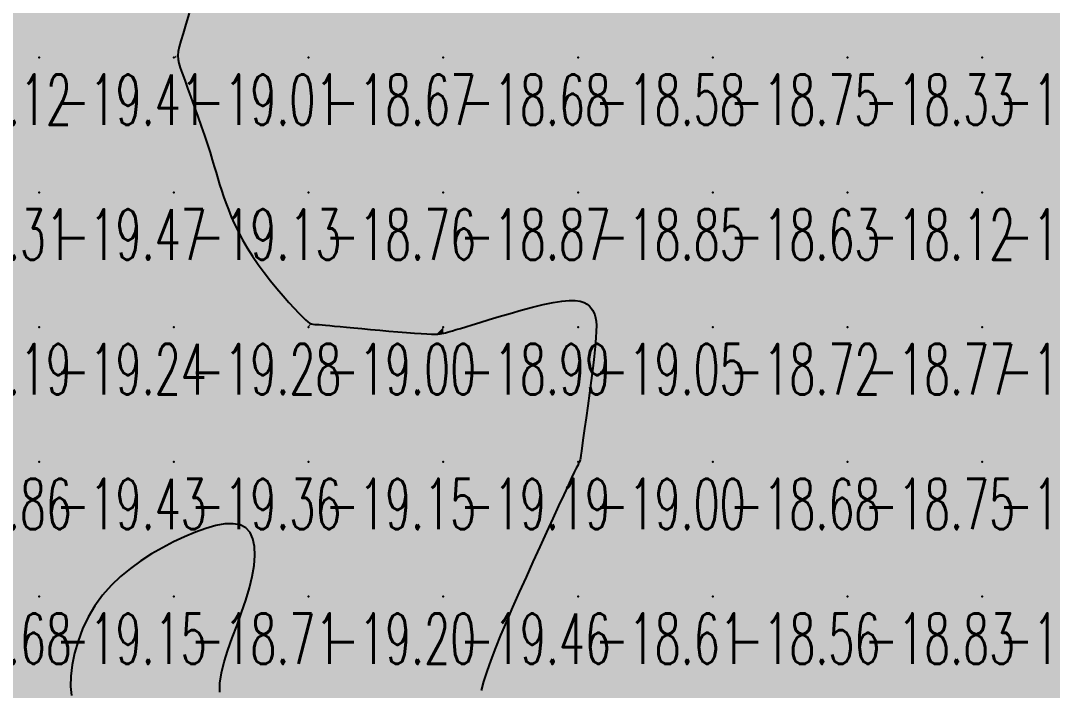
# Model space of a CAD drawing. Header units: millimetres. Extents: x 88261 to 90953, y 390274 to 392322.
# Drawn here: x 89158.9 to 89235.5, y 391940.3 to 391990 of the extents above; entities that cross this region are included whole.
import ezdxf
from ezdxf.enums import TextEntityAlignment as Align

# ---------------------------------------------------------------- set-up
doc = ezdxf.new("R2010")
doc.units = ezdxf.units.MM
doc.header["$LTSCALE"] = 25
for name, color, linetype in [('CN_03_00', 7, 'Continuous'), ('COTEAlt', 7, 'Continuous'), ('TN_COLORIAGE', 7, 'Continuous')]:
    doc.layers.add(name, color=color, linetype=linetype)
doc.styles.add('Simplex 1.0', font='Simplex.shx', dxfattribs={"width": 0.99, "height": 2.5})
doc.styles.get("Standard").update_dxf_attribs({"font": 'times.ttf'})

# ---------------------------------------------------------------- blocks, each defined once
blk = doc.blocks.new('COTE')
at = {"color": 0}
blk.add_point((0, 0), dxfattribs=at)
at = {"layer": 'COTEAlt'}
blk.add_attdef('ALT', text='', height=3.75, dxfattribs=at).set_placement((1.25, -1.25), align=Align.TOP_LEFT)

msp = doc.modelspace()

# ---------------------------------------------------------------- linework, layer by layer
at = {"layer": 'CN_03_00', "elevation": -19, "flags": 128}
for points in [[(89171.394, 391990.541), (89171.145, 391989.724), (89170.934, 391989.028), (89170.769, 391988.473), (89170.651, 391988.036), (89170.577, 391987.685), (89170.549, 391987.386), (89170.565, 391987.109), (89170.625, 391986.819), (89170.728, 391986.486), (89170.872, 391986.075), (89171.057, 391985.565), (89171.274, 391984.968), (89171.515, 391984.305), (89171.769, 391983.6), (89172.029, 391982.874), (89172.284, 391982.15), (89172.527, 391981.449), (89172.748, 391980.794), (89172.939, 391980.201), (89173.106, 391979.664), (89173.255, 391979.17), (89173.391, 391978.708), (89173.521, 391978.267), (89173.652, 391977.833), (89173.789, 391977.395), (89173.94, 391976.941), (89174.109, 391976.462), (89174.301, 391975.957), (89174.518, 391975.429), (89174.763, 391974.879), (89175.039, 391974.311), (89175.349, 391973.726), (89175.696, 391973.127), (89176.083, 391972.516), (89176.509, 391971.897), (89176.964, 391971.28), (89177.434, 391970.677), (89177.905, 391970.099), (89178.363, 391969.558), (89178.794, 391969.066), (89179.185, 391968.634), (89179.522, 391968.274), (89179.795, 391967.994), (89180.013, 391967.786), (89180.188, 391967.64), (89180.332, 391967.544), (89180.458, 391967.487), (89180.58, 391967.458), (89180.709, 391967.445), (89180.858, 391967.437), (89181.038, 391967.425), (89181.256, 391967.407), (89181.515, 391967.384), (89181.821, 391967.355), (89182.177, 391967.32), (89182.59, 391967.28), (89183.062, 391967.234), (89183.599, 391967.182), (89184.201, 391967.126), (89184.852, 391967.066), (89185.531, 391967.006), (89186.216, 391966.946), (89186.888, 391966.889), (89187.526, 391966.837), (89188.108, 391966.792), (89188.615, 391966.757), (89189.031, 391966.733), (89189.364, 391966.719), (89189.629, 391966.715), (89189.839, 391966.72), (89190.008, 391966.734), (89190.151, 391966.755), (89190.281, 391966.784), (89190.413, 391966.819), (89190.559, 391966.86), (89190.732, 391966.91), (89190.943, 391966.972), (89191.204, 391967.05), (89191.526, 391967.148), (89191.921, 391967.268), (89192.399, 391967.414), (89192.973, 391967.59), (89193.646, 391967.796), (89194.4, 391968.023), (89195.205, 391968.259), (89196.034, 391968.493), (89196.861, 391968.712), (89197.658, 391968.905), (89198.397, 391969.061), (89199.051, 391969.166), (89199.6, 391969.213), (89200.048, 391969.207), (89200.409, 391969.155), (89200.695, 391969.066), (89200.917, 391968.946), (89201.089, 391968.805), (89201.222, 391968.65), (89201.329, 391968.489), (89201.42, 391968.325), (89201.495, 391968.147), (89201.553, 391967.937), (89201.592, 391967.677), (89201.61, 391967.351), (89201.606, 391966.941), (89201.578, 391966.431), (89201.525, 391965.804), (89201.445, 391965.051), (89201.345, 391964.199), (89201.229, 391963.284), (89201.104, 391962.341), (89200.977, 391961.407), (89200.853, 391960.517), (89200.738, 391959.707), (89200.639, 391959.012), (89200.56, 391958.46), (89200.5, 391958.04), (89200.455, 391957.733), (89200.424, 391957.522), (89200.402, 391957.386), (89200.387, 391957.308), (89200.376, 391957.267), (89200.367, 391957.247), (89200.355, 391957.227), (89200.332, 391957.188), (89200.291, 391957.112), (89200.223, 391956.979), (89200.119, 391956.77), (89199.972, 391956.466), (89199.772, 391956.048), (89199.512, 391955.496), (89199.186, 391954.799), (89198.801, 391953.971), (89198.37, 391953.037), (89197.902, 391952.018), (89197.408, 391950.939), (89196.9, 391949.821), (89196.388, 391948.687), (89195.883, 391947.561), (89195.396, 391946.462), (89194.934, 391945.401), (89194.504, 391944.386), (89194.113, 391943.424), (89193.767, 391942.524), (89193.473, 391941.692), (89193.24, 391940.938), (89193.072, 391940.268)], [(89173.675, 391940.151), (89173.666, 391940.823), (89173.779, 391941.577), (89173.987, 391942.398), (89174.267, 391943.271), (89174.593, 391944.18), (89174.941, 391945.111), (89175.284, 391946.048), (89175.599, 391946.975), (89175.864, 391947.878), (89176.067, 391948.742), (89176.202, 391949.554), (89176.262, 391950.299), (89176.239, 391950.965), (89176.126, 391951.537), (89175.915, 391952.002), (89175.6, 391952.345), (89175.176, 391952.557), (89174.654, 391952.647), (89174.047, 391952.627), (89173.37, 391952.508), (89172.636, 391952.303), (89171.86, 391952.025), (89171.054, 391951.685), (89170.232, 391951.297), (89169.409, 391950.869), (89168.593, 391950.401), (89167.795, 391949.889), (89167.024, 391949.33), (89166.29, 391948.722), (89165.601, 391948.06), (89164.968, 391947.34), (89164.4, 391946.561), (89163.905, 391945.722), (89163.486, 391944.842), (89163.145, 391943.941), (89162.884, 391943.042), (89162.704, 391942.166), (89162.607, 391941.335), (89162.595, 391940.57), (89162.669, 391939.894)]]:
    msp.add_lwpolyline(points, dxfattribs=at)
at = {"layer": 'TN_COLORIAGE', "color": 213}
for points in [[(89160.249, 391987.239, -19.151), (89170.249, 391987.239, -19.151), (89170.249, 391997.239, -19.151)], [(89160.249, 391987.239, -19), (89160.249, 391995.479, -19), (89170.249, 391997.239, -19), (89163.934, 391997.239, -19)], [(89170.249, 391997.239, -19), (89173.448, 391997.239, -19), (89170.249, 391987.239, -19), (89170.432, 391987.423, -19)], [(89160.249, 391987.239, -19), (89160.249, 391995.479, -19), (89150.249, 391987.239, -19), (89155.952, 391992.943, -19)], [(89170.43, 391987.239, -19.006), (89170.432, 391987.423, -19.006), (89170.249, 391987.239, -19.006)], [(89150.249, 391987.239, -19.414), (89150.249, 391977.239, -19.414), (89160.249, 391987.239, -19.414)], [(89150.249, 391977.239, -19.414), (89160.249, 391977.239, -19.414), (89160.249, 391987.239, -19.414)], [(89160.249, 391987.239, -19.006), (89160.249, 391977.239, -19.006), (89170.249, 391987.239, -19.006)], [(89160.249, 391977.239, -19.006), (89170.249, 391977.239, -19.006), (89170.249, 391987.239, -19.006)], [(89170.249, 391977.239, -19), (89173.081, 391980.071, -19), (89170.249, 391987.239, -19), (89170.43, 391987.239, -19)], [(89173.081, 391980.071, -19.129), (89173.732, 391977.239, -19.129), (89170.249, 391977.239, -19.129)], [(89150.249, 391977.239, -19.467), (89150.249, 391967.239, -19.467), (89160.249, 391977.239, -19.467)], [(89150.249, 391967.239, -19.467), (89160.249, 391967.239, -19.467), (89160.249, 391977.239, -19.467)], [(89160.249, 391977.239, -19.129), (89160.249, 391967.239, -19.129), (89170.249, 391977.239, -19.129)], [(89160.249, 391967.239, -19.129), (89170.249, 391967.239, -19.129), (89170.249, 391977.239, -19.129)], [(89170.249, 391967.239, -19), (89175.629, 391972.619, -19), (89170.249, 391977.239, -19), (89173.732, 391977.239, -19)], [(89170.249, 391967.239, -19), (89175.629, 391972.619, -19), (89180.249, 391967.239, -19), (89180.249, 391967.381, -19)], [(89200.249, 391969.822, -19.052), (89191.835, 391967.239, -19.052), (89200.249, 391967.239, -19.052)], [(89201.477, 391968.468, -19.052), (89200.249, 391969.822, -19.052), (89200.249, 391967.239, -19.052)], [(89201.477, 391968.468, -19.052), (89201.816, 391967.239, -19.052), (89200.249, 391967.239, -19.052)], [(89180.249, 391967.381, -19.003), (89180.51, 391967.5, -19.003), (89180.249, 391967.239, -19.003)], [(89180.51, 391967.5, -19.003), (89182.86, 391967.239, -19.003), (89180.249, 391967.239, -19.003)], [(89160.249, 391967.239, -19), (89153.903, 391960.893, -19), (89150.249, 391967.239, -19), (89150.249, 391961.473, -19)], [(89160.249, 391957.239, -19), (89152.705, 391957.239, -19), (89160.249, 391967.239, -19), (89153.903, 391960.893, -19)], [(89160.249, 391957.239, -19.28), (89170.249, 391957.239, -19.28), (89170.249, 391967.239, -19.28)], [(89160.249, 391967.239, -19.28), (89160.249, 391957.239, -19.28), (89170.249, 391967.239, -19.28)], [(89170.249, 391957.239, -19.003), (89180.249, 391957.239, -19.003), (89180.249, 391967.239, -19.003)], [(89170.249, 391967.239, -19.003), (89170.249, 391957.239, -19.003), (89180.249, 391967.239, -19.003)], [(89180.249, 391957.239, -19), (89189.645, 391966.636, -19), (89180.249, 391967.239, -19), (89182.86, 391967.239, -19)], [(89190.249, 391957.239, -19), (89190.249, 391966.759, -19), (89180.249, 391957.239, -19), (89189.645, 391966.636, -19)], [(89190.249, 391957.239, -19), (89190.249, 391966.759, -19), (89200.249, 391967.239, -19), (89191.835, 391967.239, -19)], [(89190.249, 391957.239, -19.052), (89200.249, 391957.239, -19.052), (89200.249, 391967.239, -19.052)], [(89200.249, 391967.239, -19), (89201.816, 391967.239, -19), (89200.249, 391957.239, -19), (89200.408, 391957.399, -19)], [(89150.249, 391947.239, -19.427), (89160.249, 391947.239, -19.427), (89160.249, 391957.239, -19.427)], [(89150.249, 391947.239, -19), (89150.249, 391955.546, -19), (89160.249, 391957.239, -19), (89152.705, 391957.239, -19)], [(89170.249, 391957.239, -19), (89170.249, 391951.689, -19), (89160.249, 391947.239, -19), (89163.605, 391947.239, -19)], [(89160.249, 391957.239, -19.36), (89160.249, 391947.239, -19.36), (89170.249, 391957.239, -19.36)], [(89170.249, 391957.239, -19), (89170.249, 391951.689, -19), (89180.249, 391957.239, -19), (89176.795, 391953.785, -19)], [(89180.249, 391947.239, -19), (89176.171, 391947.239, -19), (89180.249, 391957.239, -19), (89176.795, 391953.785, -19)], [(89180.249, 391957.239, -19.194), (89180.249, 391947.239, -19.194), (89190.249, 391957.239, -19.194)], [(89180.249, 391947.239, -19.194), (89190.249, 391947.239, -19.194), (89190.249, 391957.239, -19.194)], [(89190.249, 391957.239, -19.005), (89190.249, 391947.239, -19.005), (89200.249, 391957.239, -19.005)], [(89190.249, 391947.239, -19), (89195.69, 391947.239, -19), (89200.249, 391957.239, -19), (89200.249, 391957.124, -19)], [(89200.386, 391957.239, -19.005), (89200.408, 391957.399, -19.005), (89200.249, 391957.239, -19.005)], [(89200.249, 391957.124, -19.005), (89200.386, 391957.239, -19.005), (89200.249, 391957.239, -19.005)], [(89150.249, 391937.239, -19.146), (89160.249, 391937.239, -19.146), (89160.249, 391947.239, -19.146)], [(89150.249, 391947.239, -19.146), (89150.249, 391937.239, -19.146), (89160.249, 391947.239, -19.146)], [(89160.249, 391947.239, -19), (89163.605, 391947.239, -19), (89160.249, 391937.239, -19), (89161.73, 391938.721, -19)], [(89180.249, 391947.239, -19), (89172.117, 391939.107, -19), (89180.249, 391937.239, -19), (89177.414, 391937.239, -19)], [(89176.171, 391947.239, -19.199), (89172.117, 391939.107, -19.199), (89180.249, 391947.239, -19.199)], [(89180.249, 391947.239, -19.463), (89180.249, 391937.239, -19.463), (89190.249, 391947.239, -19.463)], [(89180.249, 391937.239, -19.463), (89190.249, 391937.239, -19.463), (89190.249, 391947.239, -19.463)], [(89190.249, 391947.239, -19), (89195.69, 391947.239, -19), (89190.249, 391937.239, -19), (89192.292, 391939.282, -19)]]:
    msp.add_solid(points, dxfattribs=at)
at = {"layer": 'TN_COLORIAGE', "color": 203}
for points in [[(89170.432, 391987.423, -18.674), (89170.43, 391987.239, -18.674), (89180.249, 391997.239, -18.674), (89180.249, 391987.239, -18.674)], [(89170.432, 391987.423, -18.678), (89173.448, 391997.239, -18.678), (89180.249, 391997.239, -18.678)], [(89180.249, 391987.239, -18.587), (89190.249, 391987.239, -18.587), (89190.249, 391997.239, -18.587)], [(89180.249, 391997.239, -18.587), (89180.249, 391987.239, -18.587), (89190.249, 391997.239, -18.587)], [(89190.249, 391987.239, -18.649), (89200.249, 391987.239, -18.649), (89200.249, 391997.239, -18.649)], [(89190.249, 391997.239, -18.649), (89190.249, 391987.239, -18.649), (89200.249, 391997.239, -18.649)], [(89200.249, 391987.239, -18.819), (89210.249, 391987.239, -18.819), (89210.249, 391997.239, -18.819)], [(89200.249, 391997.239, -18.819), (89200.249, 391987.239, -18.819), (89210.249, 391997.239, -18.819)], [(89210.249, 391997.239, -18.439), (89210.249, 391987.239, -18.439), (89220.249, 391997.239, -18.439)], [(89210.249, 391987.239, -18.439), (89220.249, 391987.239, -18.439), (89220.249, 391997.239, -18.439)], [(89220.249, 391997.239, -18.215), (89220.249, 391987.239, -18.215), (89230.249, 391997.239, -18.215)], [(89220.249, 391987.239, -18.215), (89230.249, 391987.239, -18.215), (89230.249, 391997.239, -18.215)], [(89230.249, 391987.239, -18.431), (89240.249, 391987.239, -18.431), (89240.249, 391997.239, -18.431)], [(89230.249, 391997.239, -18.431), (89230.249, 391987.239, -18.431), (89240.249, 391997.239, -18.431)], [(89170.43, 391987.239, -18.674), (89173.081, 391980.071, -18.674), (89180.249, 391987.239, -18.674)], [(89173.732, 391977.239, -18.674), (89173.081, 391980.071, -18.674), (89180.249, 391977.239, -18.674), (89180.249, 391987.239, -18.674)], [(89180.249, 391977.239, -18.677), (89190.249, 391977.239, -18.677), (89190.249, 391987.239, -18.677)], [(89180.249, 391987.239, -18.677), (89180.249, 391977.239, -18.677), (89190.249, 391987.239, -18.677)], [(89190.249, 391977.239, -18.585), (89200.249, 391977.239, -18.585), (89200.249, 391987.239, -18.585)], [(89190.249, 391987.239, -18.585), (89190.249, 391977.239, -18.585), (89200.249, 391987.239, -18.585)], [(89200.249, 391977.239, -18.755), (89210.249, 391977.239, -18.755), (89210.249, 391987.239, -18.755)], [(89200.249, 391987.239, -18.755), (89200.249, 391977.239, -18.755), (89210.249, 391987.239, -18.755)], [(89210.249, 391977.239, -18.328), (89220.249, 391977.239, -18.328), (89220.249, 391987.239, -18.328)], [(89210.249, 391987.239, -18.328), (89210.249, 391977.239, -18.328), (89220.249, 391987.239, -18.328)], [(89220.249, 391987.239, -18.318), (89220.249, 391977.239, -18.318), (89230.249, 391987.239, -18.318)], [(89220.249, 391977.239, -18.318), (89230.249, 391977.239, -18.318), (89230.249, 391987.239, -18.318)], [(89230.249, 391987.239, -18.311), (89230.249, 391977.239, -18.311), (89240.249, 391987.239, -18.311)], [(89230.249, 391977.239, -18.311), (89240.249, 391977.239, -18.311), (89240.249, 391987.239, -18.311)], [(89173.732, 391977.239, -18.759), (89175.629, 391972.619, -18.759), (89180.249, 391977.239, -18.759)], [(89180.249, 391967.381, -18.759), (89175.629, 391972.619, -18.759), (89180.249, 391977.239, -18.759)], [(89180.51, 391967.5, -18.759), (89180.249, 391967.381, -18.759), (89190.249, 391977.239, -18.759), (89180.249, 391977.239, -18.759)], [(89182.86, 391967.239, -18.871), (89180.51, 391967.5, -18.871), (89190.249, 391967.239, -18.871), (89190.249, 391977.239, -18.871)], [(89190.249, 391977.239, -18.851), (89190.249, 391967.239, -18.851), (89200.249, 391977.239, -18.851)], [(89191.835, 391967.239, -18.851), (89200.249, 391969.822, -18.851), (89190.249, 391967.239, -18.851), (89200.249, 391977.239, -18.851)], [(89200.249, 391969.822, -18.63), (89201.477, 391968.468, -18.63), (89200.249, 391977.239, -18.63), (89210.249, 391977.239, -18.63)], [(89201.816, 391967.239, -18.63), (89201.477, 391968.468, -18.63), (89210.249, 391967.239, -18.63), (89210.249, 391977.239, -18.63)], [(89210.249, 391977.239, -18.12), (89210.249, 391967.239, -18.12), (89220.249, 391977.239, -18.12)], [(89210.249, 391967.239, -18.12), (89220.249, 391967.239, -18.12), (89220.249, 391977.239, -18.12)], [(89220.249, 391977.239, -18.203), (89220.249, 391967.239, -18.203), (89230.249, 391977.239, -18.203)], [(89220.249, 391967.239, -18.203), (89230.249, 391967.239, -18.203), (89230.249, 391977.239, -18.203)], [(89230.249, 391977.239, -18.443), (89230.249, 391967.239, -18.443), (89240.249, 391977.239, -18.443)], [(89230.249, 391967.239, -18.443), (89240.249, 391967.239, -18.443), (89240.249, 391977.239, -18.443)], [(89182.86, 391967.239, -18.99), (89189.645, 391966.636, -18.99), (89190.249, 391967.239, -18.99)], [(89189.645, 391966.636, -18.99), (89190.249, 391966.759, -18.99), (89190.249, 391967.239, -18.99)], [(89191.835, 391967.239, -18.99), (89190.249, 391966.759, -18.99), (89190.249, 391967.239, -18.99)], [(89200.408, 391957.399, -18.676), (89200.386, 391957.239, -18.676), (89210.249, 391967.239, -18.676), (89210.249, 391957.239, -18.676)], [(89200.408, 391957.399, -18.721), (89201.816, 391967.239, -18.721), (89210.249, 391967.239, -18.721)], [(89210.249, 391967.239, -18.769), (89210.249, 391957.239, -18.769), (89220.249, 391967.239, -18.769)], [(89210.249, 391957.239, -18.769), (89220.249, 391957.239, -18.769), (89220.249, 391967.239, -18.769)], [(89220.249, 391967.239, -18.251), (89220.249, 391957.239, -18.251), (89230.249, 391967.239, -18.251)], [(89220.249, 391957.239, -18.251), (89230.249, 391957.239, -18.251), (89230.249, 391967.239, -18.251)], [(89230.249, 391967.239, -18.532), (89230.249, 391957.239, -18.532), (89240.249, 391967.239, -18.532)], [(89230.249, 391957.239, -18.532), (89240.249, 391957.239, -18.532), (89240.249, 391967.239, -18.532)], [(89200.249, 391957.124, -18.612), (89195.69, 391947.239, -18.612), (89200.249, 391947.239, -18.612)], [(89200.386, 391957.239, -18.612), (89200.249, 391957.124, -18.612), (89210.249, 391957.239, -18.612), (89200.249, 391947.239, -18.612)], [(89200.249, 391947.239, -18.676), (89210.249, 391947.239, -18.676), (89210.249, 391957.239, -18.676)], [(89210.249, 391947.239, -18.751), (89220.249, 391947.239, -18.751), (89220.249, 391957.239, -18.751)], [(89210.249, 391957.239, -18.751), (89210.249, 391947.239, -18.751), (89220.249, 391957.239, -18.751)], [(89220.249, 391957.239, -18.709), (89220.249, 391947.239, -18.709), (89230.249, 391957.239, -18.709)], [(89220.249, 391947.239, -18.709), (89230.249, 391947.239, -18.709), (89230.249, 391957.239, -18.709)], [(89230.249, 391957.239, -18.291), (89230.249, 391947.239, -18.291), (89240.249, 391957.239, -18.291)], [(89230.249, 391947.239, -18.291), (89240.249, 391947.239, -18.291), (89240.249, 391957.239, -18.291)], [(89176.795, 391953.785, -18.712), (89170.249, 391951.689, -18.712), (89170.249, 391947.239, -18.712)], [(89176.795, 391953.785, -18.712), (89176.171, 391947.239, -18.712), (89170.249, 391947.239, -18.712)], [(89163.605, 391947.239, -18.712), (89170.249, 391951.689, -18.712), (89170.249, 391947.239, -18.712)], [(89165.486, 391937.239, -18.712), (89161.73, 391938.721, -18.712), (89170.249, 391937.239, -18.712), (89170.249, 391947.239, -18.712)], [(89161.73, 391938.721, -18.712), (89163.605, 391947.239, -18.712), (89170.249, 391947.239, -18.712)], [(89172.117, 391939.107, -18.712), (89176.171, 391947.239, -18.712), (89170.249, 391937.239, -18.712), (89170.249, 391947.239, -18.712)], [(89192.292, 391939.282, -18.612), (89195.69, 391947.239, -18.612), (89200.249, 391947.239, -18.612)], [(89193.574, 391937.239, -18.612), (89192.292, 391939.282, -18.612), (89200.249, 391937.239, -18.612), (89200.249, 391947.239, -18.612)], [(89200.249, 391947.239, -18.562), (89200.249, 391937.239, -18.562), (89210.249, 391947.239, -18.562)], [(89200.249, 391937.239, -18.562), (89210.249, 391937.239, -18.562), (89210.249, 391947.239, -18.562)], [(89210.249, 391937.239, -18.829), (89220.249, 391937.239, -18.829), (89220.249, 391947.239, -18.829)], [(89210.249, 391947.239, -18.829), (89210.249, 391937.239, -18.829), (89220.249, 391947.239, -18.829)], [(89220.249, 391947.239, -18.274), (89220.249, 391937.239, -18.274), (89230.249, 391947.239, -18.274)], [(89220.249, 391937.239, -18.274), (89230.249, 391937.239, -18.274), (89230.249, 391947.239, -18.274)], [(89230.249, 391937.239, -18.422), (89240.249, 391937.239, -18.422), (89240.249, 391947.239, -18.422)], [(89230.249, 391947.239, -18.422), (89230.249, 391937.239, -18.422), (89240.249, 391947.239, -18.422)]]:
    msp.add_solid(points, dxfattribs=at)

# ---------------------------------------------------------------- block references
at = {"layer": 'COTEAlt'}
ref = msp.add_blockref('COTE', (89150.249, 391987.239), dxfattribs=at)
ref.add_attrib('ALT', '-19.12', dxfattribs={"height": 3.75, "style": 'Simplex 1.0', "width": 0.6}).set_placement((89151.499, 391985.989), align=Align.TOP_LEFT)
ref = msp.add_blockref('COTE', (89160.249, 391987.239), dxfattribs=at)
ref.add_attrib('ALT', '-19.41', dxfattribs={"height": 3.75, "style": 'Simplex 1.0', "width": 0.6}).set_placement((89161.499, 391985.989), align=Align.TOP_LEFT)
ref = msp.add_blockref('COTE', (89170.249, 391987.239), dxfattribs=at)
ref.add_attrib('ALT', '-19.01', dxfattribs={"height": 3.75, "style": 'Simplex 1.0', "width": 0.6}).set_placement((89171.499, 391985.989), align=Align.TOP_LEFT)
ref = msp.add_blockref('COTE', (89180.249, 391987.239), dxfattribs=at)
ref.add_attrib('ALT', '-18.67', dxfattribs={"height": 3.75, "style": 'Simplex 1.0', "width": 0.6}).set_placement((89181.499, 391985.989), align=Align.TOP_LEFT)
ref = msp.add_blockref('COTE', (89190.249, 391987.239), dxfattribs=at)
ref.add_attrib('ALT', '-18.68', dxfattribs={"height": 3.75, "style": 'Simplex 1.0', "width": 0.6}).set_placement((89191.499, 391985.989), align=Align.TOP_LEFT)
ref = msp.add_blockref('COTE', (89200.249, 391987.239), dxfattribs=at)
ref.add_attrib('ALT', '-18.58', dxfattribs={"height": 3.75, "style": 'Simplex 1.0', "width": 0.6}).set_placement((89201.499, 391985.989), align=Align.TOP_LEFT)
ref = msp.add_blockref('COTE', (89210.249, 391987.239), dxfattribs=at)
ref.add_attrib('ALT', '-18.75', dxfattribs={"height": 3.75, "style": 'Simplex 1.0', "width": 0.6}).set_placement((89211.499, 391985.989), align=Align.TOP_LEFT)
ref = msp.add_blockref('COTE', (89220.249, 391987.239), dxfattribs=at)
ref.add_attrib('ALT', '-18.33', dxfattribs={"height": 3.75, "style": 'Simplex 1.0', "width": 0.6}).set_placement((89221.499, 391985.989), align=Align.TOP_LEFT)
ref = msp.add_blockref('COTE', (89230.249, 391987.239), dxfattribs=at)
ref.add_attrib('ALT', '-18.32', dxfattribs={"height": 3.75, "style": 'Simplex 1.0', "width": 0.6}).set_placement((89231.499, 391985.989), align=Align.TOP_LEFT)
ref = msp.add_blockref('COTE', (89150.249, 391977.239), dxfattribs=at)
ref.add_attrib('ALT', '-19.31', dxfattribs={"height": 3.75, "style": 'Simplex 1.0', "width": 0.6}).set_placement((89151.499, 391975.989), align=Align.TOP_LEFT)
ref = msp.add_blockref('COTE', (89160.249, 391977.239), dxfattribs=at)
ref.add_attrib('ALT', '-19.47', dxfattribs={"height": 3.75, "style": 'Simplex 1.0', "width": 0.6}).set_placement((89161.499, 391975.989), align=Align.TOP_LEFT)
ref = msp.add_blockref('COTE', (89170.249, 391977.239), dxfattribs=at)
ref.add_attrib('ALT', '-19.13', dxfattribs={"height": 3.75, "style": 'Simplex 1.0', "width": 0.6}).set_placement((89171.499, 391975.989), align=Align.TOP_LEFT)
ref = msp.add_blockref('COTE', (89180.249, 391977.239), dxfattribs=at)
ref.add_attrib('ALT', '-18.76', dxfattribs={"height": 3.75, "style": 'Simplex 1.0', "width": 0.6}).set_placement((89181.499, 391975.989), align=Align.TOP_LEFT)
ref = msp.add_blockref('COTE', (89190.249, 391977.239), dxfattribs=at)
ref.add_attrib('ALT', '-18.87', dxfattribs={"height": 3.75, "style": 'Simplex 1.0', "width": 0.6}).set_placement((89191.499, 391975.989), align=Align.TOP_LEFT)
ref = msp.add_blockref('COTE', (89200.249, 391977.239), dxfattribs=at)
ref.add_attrib('ALT', '-18.85', dxfattribs={"height": 3.75, "style": 'Simplex 1.0', "width": 0.6}).set_placement((89201.499, 391975.989), align=Align.TOP_LEFT)
ref = msp.add_blockref('COTE', (89210.249, 391977.239), dxfattribs=at)
ref.add_attrib('ALT', '-18.63', dxfattribs={"height": 3.75, "style": 'Simplex 1.0', "width": 0.6}).set_placement((89211.499, 391975.989), align=Align.TOP_LEFT)
ref = msp.add_blockref('COTE', (89220.249, 391977.239), dxfattribs=at)
ref.add_attrib('ALT', '-18.12', dxfattribs={"height": 3.75, "style": 'Simplex 1.0', "width": 0.6}).set_placement((89221.499, 391975.989), align=Align.TOP_LEFT)
ref = msp.add_blockref('COTE', (89230.249, 391977.239), dxfattribs=at)
ref.add_attrib('ALT', '-18.20', dxfattribs={"height": 3.75, "style": 'Simplex 1.0', "width": 0.6}).set_placement((89231.499, 391975.989), align=Align.TOP_LEFT)
ref = msp.add_blockref('COTE', (89150.249, 391967.239), dxfattribs=at)
ref.add_attrib('ALT', '-19.19', dxfattribs={"height": 3.75, "style": 'Simplex 1.0', "width": 0.6}).set_placement((89151.499, 391965.989), align=Align.TOP_LEFT)
ref = msp.add_blockref('COTE', (89160.249, 391967.239), dxfattribs=at)
ref.add_attrib('ALT', '-19.24', dxfattribs={"height": 3.75, "style": 'Simplex 1.0', "width": 0.6}).set_placement((89161.499, 391965.989), align=Align.TOP_LEFT)
ref = msp.add_blockref('COTE', (89170.249, 391967.239), dxfattribs=at)
ref.add_attrib('ALT', '-19.28', dxfattribs={"height": 3.75, "style": 'Simplex 1.0', "width": 0.6}).set_placement((89171.499, 391965.989), align=Align.TOP_LEFT)
ref = msp.add_blockref('COTE', (89180.249, 391967.239), dxfattribs=at)
ref.add_attrib('ALT', '-19.00', dxfattribs={"height": 3.75, "style": 'Simplex 1.0', "width": 0.6}).set_placement((89181.499, 391965.989), align=Align.TOP_LEFT)
ref = msp.add_blockref('COTE', (89190.249, 391967.239), dxfattribs=at)
ref.add_attrib('ALT', '-18.99', dxfattribs={"height": 3.75, "style": 'Simplex 1.0', "width": 0.6}).set_placement((89191.499, 391965.989), align=Align.TOP_LEFT)
ref = msp.add_blockref('COTE', (89200.249, 391967.239), dxfattribs=at)
ref.add_attrib('ALT', '-19.05', dxfattribs={"height": 3.75, "style": 'Simplex 1.0', "width": 0.6}).set_placement((89201.499, 391965.989), align=Align.TOP_LEFT)
ref = msp.add_blockref('COTE', (89210.249, 391967.239), dxfattribs=at)
ref.add_attrib('ALT', '-18.72', dxfattribs={"height": 3.75, "style": 'Simplex 1.0', "width": 0.6}).set_placement((89211.499, 391965.989), align=Align.TOP_LEFT)
ref = msp.add_blockref('COTE', (89220.249, 391967.239), dxfattribs=at)
ref.add_attrib('ALT', '-18.77', dxfattribs={"height": 3.75, "style": 'Simplex 1.0', "width": 0.6}).set_placement((89221.499, 391965.989), align=Align.TOP_LEFT)
ref = msp.add_blockref('COTE', (89230.249, 391967.239), dxfattribs=at)
ref.add_attrib('ALT', '-18.25', dxfattribs={"height": 3.75, "style": 'Simplex 1.0', "width": 0.6}).set_placement((89231.499, 391965.989), align=Align.TOP_LEFT)
ref = msp.add_blockref('COTE', (89150.249, 391957.239), dxfattribs=at)
ref.add_attrib('ALT', '-18.86', dxfattribs={"height": 3.75, "style": 'Simplex 1.0', "width": 0.6}).set_placement((89151.499, 391955.989), align=Align.TOP_LEFT)
ref = msp.add_blockref('COTE', (89160.249, 391957.239), dxfattribs=at)
ref.add_attrib('ALT', '-19.43', dxfattribs={"height": 3.75, "style": 'Simplex 1.0', "width": 0.6}).set_placement((89161.499, 391955.989), align=Align.TOP_LEFT)
ref = msp.add_blockref('COTE', (89170.249, 391957.239), dxfattribs=at)
ref.add_attrib('ALT', '-19.36', dxfattribs={"height": 3.75, "style": 'Simplex 1.0', "width": 0.6}).set_placement((89171.499, 391955.989), align=Align.TOP_LEFT)
ref = msp.add_blockref('COTE', (89180.249, 391957.239), dxfattribs=at)
ref.add_attrib('ALT', '-19.15', dxfattribs={"height": 3.75, "style": 'Simplex 1.0', "width": 0.6}).set_placement((89181.499, 391955.989), align=Align.TOP_LEFT)
ref = msp.add_blockref('COTE', (89190.249, 391957.239), dxfattribs=at)
ref.add_attrib('ALT', '-19.19', dxfattribs={"height": 3.75, "style": 'Simplex 1.0', "width": 0.6}).set_placement((89191.499, 391955.989), align=Align.TOP_LEFT)
ref = msp.add_blockref('COTE', (89200.249, 391957.239), dxfattribs=at)
ref.add_attrib('ALT', '-19.00', dxfattribs={"height": 3.75, "style": 'Simplex 1.0', "width": 0.6}).set_placement((89201.499, 391955.989), align=Align.TOP_LEFT)
ref = msp.add_blockref('COTE', (89210.249, 391957.239), dxfattribs=at)
ref.add_attrib('ALT', '-18.68', dxfattribs={"height": 3.75, "style": 'Simplex 1.0', "width": 0.6}).set_placement((89211.499, 391955.989), align=Align.TOP_LEFT)
ref = msp.add_blockref('COTE', (89220.249, 391957.239), dxfattribs=at)
ref.add_attrib('ALT', '-18.75', dxfattribs={"height": 3.75, "style": 'Simplex 1.0', "width": 0.6}).set_placement((89221.499, 391955.989), align=Align.TOP_LEFT)
ref = msp.add_blockref('COTE', (89230.249, 391957.239), dxfattribs=at)
ref.add_attrib('ALT', '-18.71', dxfattribs={"height": 3.75, "style": 'Simplex 1.0', "width": 0.6}).set_placement((89231.499, 391955.989), align=Align.TOP_LEFT)
ref = msp.add_blockref('COTE', (89150.249, 391947.239), dxfattribs=at)
ref.add_attrib('ALT', '-19.68', dxfattribs={"height": 3.75, "style": 'Simplex 1.0', "width": 0.6}).set_placement((89151.499, 391945.989), align=Align.TOP_LEFT)
ref = msp.add_blockref('COTE', (89160.249, 391947.239), dxfattribs=at)
ref.add_attrib('ALT', '-19.15', dxfattribs={"height": 3.75, "style": 'Simplex 1.0', "width": 0.6}).set_placement((89161.499, 391945.989), align=Align.TOP_LEFT)
ref = msp.add_blockref('COTE', (89170.249, 391947.239), dxfattribs=at)
ref.add_attrib('ALT', '-18.71', dxfattribs={"height": 3.75, "style": 'Simplex 1.0', "width": 0.6}).set_placement((89171.499, 391945.989), align=Align.TOP_LEFT)
ref = msp.add_blockref('COTE', (89180.249, 391947.239), dxfattribs=at)
ref.add_attrib('ALT', '-19.20', dxfattribs={"height": 3.75, "style": 'Simplex 1.0', "width": 0.6}).set_placement((89181.499, 391945.989), align=Align.TOP_LEFT)
ref = msp.add_blockref('COTE', (89190.249, 391947.239), dxfattribs=at)
ref.add_attrib('ALT', '-19.46', dxfattribs={"height": 3.75, "style": 'Simplex 1.0', "width": 0.6}).set_placement((89191.499, 391945.989), align=Align.TOP_LEFT)
ref = msp.add_blockref('COTE', (89200.249, 391947.239), dxfattribs=at)
ref.add_attrib('ALT', '-18.61', dxfattribs={"height": 3.75, "style": 'Simplex 1.0', "width": 0.6}).set_placement((89201.499, 391945.989), align=Align.TOP_LEFT)
ref = msp.add_blockref('COTE', (89210.249, 391947.239), dxfattribs=at)
ref.add_attrib('ALT', '-18.56', dxfattribs={"height": 3.75, "style": 'Simplex 1.0', "width": 0.6}).set_placement((89211.499, 391945.989), align=Align.TOP_LEFT)
ref = msp.add_blockref('COTE', (89220.249, 391947.239), dxfattribs=at)
ref.add_attrib('ALT', '-18.83', dxfattribs={"height": 3.75, "style": 'Simplex 1.0', "width": 0.6}).set_placement((89221.499, 391945.989), align=Align.TOP_LEFT)
ref = msp.add_blockref('COTE', (89230.249, 391947.239), dxfattribs=at)
ref.add_attrib('ALT', '-18.27', dxfattribs={"height": 3.75, "style": 'Simplex 1.0', "width": 0.6}).set_placement((89231.499, 391945.989), align=Align.TOP_LEFT)

doc.saveas('drawing.dxf')
